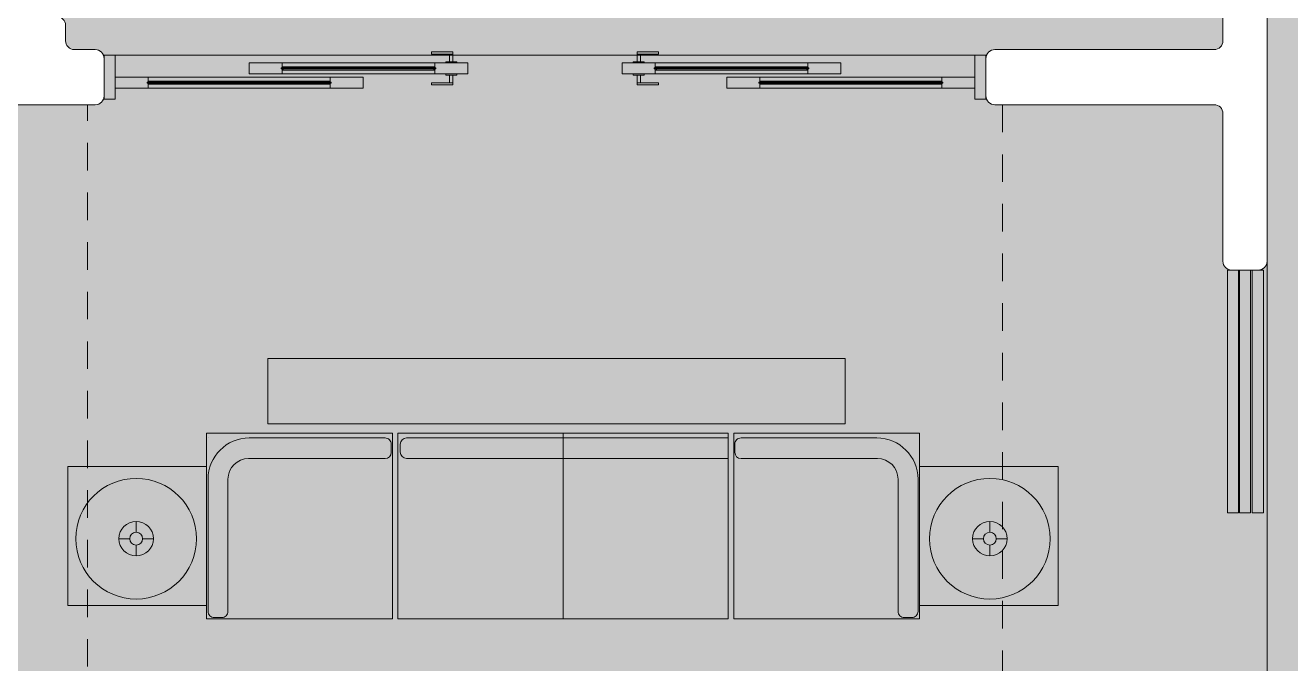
# Model space of a CAD drawing. Header units: metres. Extents: x 8 to 2416, y -346 to 476.
# Drawn here: x 142.78 to 148.52, y -179.38 to -176.48 of the extents above; entities that cross this region are included whole.
import ezdxf

# ---------------------------------------------------------------- set-up
doc = ezdxf.new("R2010")
doc.units = ezdxf.units.M
doc.linetypes.add('0', pattern=[0])
doc.linetypes.add('HIDDEN2', pattern=[0.1875, 0.125, -0.0625])
doc.layers.get('0').update_dxf_attribs({"color": 250, "linetype": '0', "lineweight": 20})
for name, color, linetype, lineweight in [('A-DOOR', 35, 'Continuous', 5), ('A-WALL', 250, 'Continuous', 20), ('baños', 140, 'Continuous', 0), ('MOBILIARIOS', 252, 'Continuous', 0), ('piscina', 131, 'Continuous', 0), ('piso', 253, 'Continuous', 0), ('SE-3', 253, 'Continuous', 5)]:
    doc.layers.add(name, color=color, linetype=linetype, lineweight=lineweight)
doc.layers.add('hatch piso', color=253, linetype='Continuous', lineweight=0, transparency=0.7)
doc.layers.add('Techos 1', color=7, linetype='HIDDEN2', lineweight=9, true_color=0x42391a)

# ---------------------------------------------------------------- blocks, each defined once
blk = doc.blocks.new('PL BASE 1N NASAS 09')
at = {"layer": 'A-DOOR'}
for p, q in [((-97.08857140515765, -41.0700416259257), (-97.08857140515765, -41.10512521052774)), ((-97.08856642027689, -41.07004162592589), (-97.08856642027689, -41.10512521052792)), ((-97.07357140506916, -41.10512521052632), (-97.07357140506916, -41.06038562719291)), ((-97.0735664201884, -41.1051252105265), (-97.0735664201884, -41.06038562719309)), ((-96.23857106241292, -41.10512521052632), (-96.23857106241292, -41.06038562719291)), ((-96.23856607753216, -41.1051252105265), (-96.23856607753216, -41.06038562719309)), ((-96.22357106232442, -41.0700416259257), (-96.22357106232442, -41.10512521052774)), ((-96.22356607744366, -41.07004162592589), (-96.22356607744366, -41.10512521052792)), ((-97.99843726149192, -41.11012516419091), (-97.99843726736657, -41.16012516419087)), ((-97.84843690153576, -41.1101251158283), (-97.99843726149192, -41.11012516419091)), ((-97.848431916655, -41.11012511582849), (-97.99843227661115, -41.1101251641911)), ((-97.99843227661115, -41.1101251641911), (-97.99843228248581, -41.16012516419105)), ((-97.85343690147334, -41.13262511696225), (-97.85343690147334, -41.13762511696225)), ((-97.85343690141377, -41.13262511696225), (-97.15107159082267, -41.13262511696225)), ((-97.85343690141377, -41.13762511696225), (-97.15107159082267, -41.13762511696225)), ((-97.85343191659258, -41.13262511696244), (-97.85343191659258, -41.13762511696243)), ((-97.85343191653301, -41.13262511696244), (-97.1510666059419, -41.13262511696244)), ((-97.85343191653301, -41.13762511696243), (-97.1510666059419, -41.13762511696243)), ((-97.84843726149194, -41.1101251158283), (-97.12989677814763, -41.11012515028292)), ((-97.8484369014734, -41.13762511696225), (-97.84843690741042, -41.16012511582837)), ((-97.8484369014734, -41.13262511696225), (-97.8484369014734, -41.1101251158283)), ((-97.84343690147335, -41.12786291153898), (-97.84843690147335, -41.12786291153898)), ((-97.84343690147335, -41.14238732238552), (-97.84843690147335, -41.14238732238552)), ((-97.84843227661118, -41.11012511582849), (-97.12989179326686, -41.1101251502831)), ((-97.84843191659265, -41.13262511696244), (-97.84843191659265, -41.11012511582849)), ((-97.84343191659259, -41.12786291153916), (-97.84843191659259, -41.12786291153916)), ((-97.84843191659265, -41.13762511696243), (-97.84843192252966, -41.16012511582856)), ((-97.84343191659259, -41.14238732238571), (-97.84843191659259, -41.14238732238571)), ((-97.843436907348, -41.14238732182937), (-97.16107159082266, -41.14238737104679)), ((-97.84343690147335, -41.12786291153898), (-97.84343690147335, -41.13262511696225)), ((-97.16107159082266, -41.12786296017466), (-97.84343690147335, -41.12786291153898)), ((-97.84343690147335, -41.14238732238552), (-97.84343690147335, -41.13762511696225)), ((-97.84343191659259, -41.12786291153916), (-97.84343191659259, -41.13262511696244)), ((-97.1610666059419, -41.12786296017484), (-97.84343191659259, -41.12786291153916)), ((-97.84343191659259, -41.14238732238571), (-97.84343191659259, -41.13762511696243)), ((-97.84343192246725, -41.14238732182955), (-97.1610666059419, -41.14238737104697)), ((-97.16107159082266, -41.12786291153898), (-97.15607159082266, -41.12786291153898)), ((-97.16107159082266, -41.12786291153898), (-97.16107159082266, -41.13262511696225)), ((-97.16107159082266, -41.14238732238552), (-97.16107159082266, -41.13762511696225)), ((-97.16107159082266, -41.14238732238552), (-97.15607159082266, -41.14238732238552)), ((-97.1610666059419, -41.12786291153916), (-97.1560666059419, -41.12786291153916)), ((-97.1610666059419, -41.12786291153916), (-97.1610666059419, -41.13262511696244)), ((-97.1610666059419, -41.14238732238571), (-97.1610666059419, -41.13762511696243)), ((-97.1610666059419, -41.14238732238571), (-97.1560666059419, -41.14238732238571)), ((-97.15607159076025, -41.1101251158283), (-97.0060712308041, -41.11012516419091)), ((-97.1560715908226, -41.13262511696225), (-97.1560715908226, -41.1101251158283)), ((-97.1560715908226, -41.13762511696225), (-97.1560715848856, -41.16012511582837)), ((-97.15606660587949, -41.11012511582849), (-97.00606624592334, -41.1101251641911)), ((-97.15606660594185, -41.13262511696244), (-97.15606660594185, -41.11012511582849)), ((-97.15606660594185, -41.13762511696243), (-97.15606660000483, -41.16012511582856)), ((-97.15107159082267, -41.13262511696225), (-97.15107159082267, -41.13762511696225)), ((-97.1510666059419, -41.13262511696244), (-97.1510666059419, -41.13762511696243)), ((-97.0060712366787, -41.16012516778883), (-97.00607123080404, -41.11012518273733)), ((-97.0060712308041, -41.11012516419091), (-97.00607122492944, -41.16012516419087)), ((-97.00606624592334, -41.1101251641911), (-97.00606624004868, -41.16012516419105)), ((-97.00606625179793, -41.16012516778901), (-97.00606624592328, -41.11012518273751)), ((-96.15607087672183, -41.1101251158283), (-96.30607123667798, -41.11012516419091)), ((-96.30607123667798, -41.11012516419091), (-96.30607124255263, -41.16012516419087)), ((-96.30607123080338, -41.16012516778883), (-96.30607123667804, -41.11012518273733)), ((-96.30606625179722, -41.1101251641911), (-96.30606625767187, -41.16012516419105)), ((-96.15606589184107, -41.11012511582849), (-96.30606625179722, -41.1101251641911)), ((-96.30606624592262, -41.16012516778901), (-96.30606625179728, -41.11012518273751)), ((-95.46370520599014, -41.1101251158283), (-96.18224568933445, -41.11012515028292)), ((-95.46370022110938, -41.11012511582849), (-96.18224070445369, -41.1101251502831)), ((-95.4587055660683, -41.13262511696225), (-96.16107087665941, -41.13262511696225)), ((-96.16107087665941, -41.13262511696225), (-96.16107087665941, -41.13762511696225)), ((-95.4587055660683, -41.13762511696225), (-96.16107087665941, -41.13762511696225)), ((-95.45870058118754, -41.13262511696244), (-96.16106589177865, -41.13262511696244)), ((-96.16106589177865, -41.13262511696244), (-96.16106589177865, -41.13762511696243)), ((-95.45870058118754, -41.13762511696243), (-96.16106589177865, -41.13762511696243)), ((-96.15607087665947, -41.13262511696225), (-96.15607087665947, -41.1101251158283)), ((-96.15107087665942, -41.12786291153898), (-96.15607087665941, -41.12786291153898)), ((-96.15607087665947, -41.13762511696225), (-96.15607088259648, -41.16012511582837)), ((-96.15107087665942, -41.14238732238552), (-96.15607087665941, -41.14238732238552)), ((-96.15606589177871, -41.13762511696243), (-96.15606589771572, -41.16012511582856)), ((-96.15606589177871, -41.13262511696244), (-96.15606589177871, -41.11012511582849)), ((-96.15106589177866, -41.12786291153916), (-96.15606589177865, -41.12786291153916)), ((-96.15106589177866, -41.14238732238571), (-96.15606589177865, -41.14238732238571)), ((-96.15107087665942, -41.12786296017466), (-95.46870556600872, -41.12786291153898)), ((-96.15107087665942, -41.12786291153898), (-96.15107087665942, -41.13262511696225)), ((-96.15107087665942, -41.14238732238552), (-96.15107087665942, -41.13762511696225)), ((-95.46870556013407, -41.14238732182937), (-96.15107087665942, -41.14238737104679)), ((-96.15106589177866, -41.12786296017484), (-95.46870058112796, -41.12786291153916)), ((-96.15106589177866, -41.12786291153916), (-96.15106589177866, -41.13262511696244)), ((-96.15106589177866, -41.14238732238571), (-96.15106589177866, -41.13762511696243)), ((-95.46870057525331, -41.14238732182955), (-96.15106589177866, -41.14238737104697)), ((-95.46870556600872, -41.12786291153898), (-95.46370556600873, -41.12786291153898)), ((-95.46870556600872, -41.12786291153898), (-95.46870556600872, -41.13262511696225)), ((-95.46870556600872, -41.14238732238552), (-95.46870556600872, -41.13762511696225)), ((-95.46870556600872, -41.14238732238552), (-95.46370556600873, -41.14238732238552)), ((-95.46870058112796, -41.12786291153916), (-95.46370058112797, -41.12786291153916)), ((-95.46870058112796, -41.12786291153916), (-95.46870058112796, -41.13262511696244)), ((-95.46870058112796, -41.14238732238571), (-95.46870058112796, -41.13762511696243)), ((-95.46870058112796, -41.14238732238571), (-95.46370058112797, -41.14238732238571)), ((-95.46370556594631, -41.1101251158283), (-95.31370520599016, -41.11012516419091)), ((-95.46370556600867, -41.13262511696225), (-95.46370556600867, -41.1101251158283)), ((-95.46370556600867, -41.13762511696225), (-95.46370556007166, -41.16012511582837)), ((-95.46370058106555, -41.11012511582849), (-95.3137002211094, -41.1101251641911)), ((-95.46370058112791, -41.13262511696244), (-95.46370058112791, -41.11012511582849)), ((-95.46370058112791, -41.13762511696243), (-95.4637005751909, -41.16012511582856)), ((-95.45870556600873, -41.13262511696225), (-95.45870556600873, -41.13762511696225)), ((-95.45870058112797, -41.13262511696244), (-95.45870058112797, -41.13762511696243)), ((-95.31370520599016, -41.11012516419091), (-95.3137052001155, -41.16012516419087)), ((-95.3137002211094, -41.1101251641911), (-95.31370021523475, -41.16012516419105)), ((-98.60607123374139, -41.17472551138294), (-98.60607123961604, -41.22472551138289)), ((-98.45607087378524, -41.17472546302033), (-98.60607123374139, -41.17472551138294)), ((-98.45606588890448, -41.17472546302051), (-98.60606624886063, -41.17472551138312)), ((-98.60606624886063, -41.17472551138312), (-98.60606625473528, -41.22472551138308)), ((-98.46107087372282, -41.19722546415428), (-98.46107087372282, -41.20222546415427)), ((-98.46107087366325, -41.19722546415428), (-97.62607141378187, -41.19722546415428)), ((-98.46107087366325, -41.20222546415427), (-97.62607141378187, -41.20222546415427)), ((-98.46106588884206, -41.19722546415446), (-98.46106588884206, -41.20222546415446)), ((-98.46106588878249, -41.19722546415446), (-97.62606642890111, -41.19722546415446)), ((-98.46106588878249, -41.20222546415446), (-97.62606642890111, -41.20222546415446)), ((-98.45607123374141, -41.17472546302033), (-97.60489660110683, -41.17472549747495)), ((-98.45607087372288, -41.20222546415427), (-98.45607087965989, -41.2247254630204)), ((-98.45607087372288, -41.19722546415428), (-98.45607087372288, -41.17472546302033)), ((-98.45107087372283, -41.192463258731), (-98.45607087372282, -41.192463258731)), ((-98.45107087372283, -41.20698766957755), (-98.45607087372282, -41.20698766957755)), ((-98.45606624886065, -41.17472546302051), (-97.60489161622607, -41.17472549747513)), ((-98.45606588884212, -41.19722546415446), (-98.45606588884212, -41.17472546302051)), ((-98.45106588884207, -41.19246325873119), (-98.45606588884206, -41.19246325873119)), ((-98.45606588884212, -41.20222546415446), (-98.45606589477913, -41.22472546302058)), ((-98.45106588884207, -41.20698766957774), (-98.45606588884206, -41.20698766957774)), ((-98.45107087959748, -41.20698766902139), (-97.63607141378186, -41.20698771823881)), ((-98.45107087372283, -41.192463258731), (-98.45107087372283, -41.19722546415428)), ((-97.63607141378186, -41.19246330736669), (-98.45107087372283, -41.192463258731)), ((-98.45107087372283, -41.20698766957755), (-98.45107087372283, -41.20222546415427)), ((-98.45106588884207, -41.19246325873119), (-98.45106588884207, -41.19722546415446)), ((-97.6360664289011, -41.19246330736687), (-98.45106588884207, -41.19246325873119)), ((-98.45106588884207, -41.20698766957774), (-98.45106588884207, -41.20222546415446)), ((-98.45106589471672, -41.20698766902158), (-97.6360664289011, -41.206987718239)), ((-97.99843726736657, -41.16012516419087), (-97.84843690741042, -41.16012511582837)), ((-97.99843228248581, -41.16012516419105), (-97.84843192252966, -41.16012511582856)), ((-97.84843690741042, -41.16012512471959), (-97.1298964240661, -41.16012515898856)), ((-97.84843192252966, -41.16012512471978), (-97.12989143918534, -41.16012515898874)), ((-97.63607141378186, -41.192463258731), (-97.63107141378187, -41.192463258731)), ((-97.63607141378186, -41.192463258731), (-97.63607141378186, -41.19722546415428)), ((-97.63607141378186, -41.20698766957755), (-97.63607141378186, -41.20222546415427)), ((-97.63607141378186, -41.20698766957755), (-97.63107141378187, -41.20698766957755)), ((-97.6360664289011, -41.19246325873119), (-97.63106642890111, -41.19246325873119)), ((-97.6360664289011, -41.19246325873119), (-97.6360664289011, -41.19722546415446)), ((-97.6360664289011, -41.20698766957774), (-97.6360664289011, -41.20222546415446)), ((-97.6360664289011, -41.20698766957774), (-97.63106642890111, -41.20698766957774)), ((-97.63107141371945, -41.17472546302033), (-97.4810710537633, -41.17472551138294)), ((-97.63107141378181, -41.19722546415428), (-97.63107141378181, -41.17472546302033)), ((-97.63107141378181, -41.20222546415427), (-97.6310714078448, -41.2247254630204)), ((-97.6310664288387, -41.17472546302051), (-97.48106606888254, -41.17472551138312)), ((-97.63106642890105, -41.19722546415446), (-97.63106642890105, -41.17472546302051)), ((-97.63106642890105, -41.20222546415446), (-97.63106642296404, -41.22472546302058)), ((-97.62607141378187, -41.19722546415428), (-97.62607141378187, -41.20222546415427)), ((-97.62606642890111, -41.19722546415446), (-97.62606642890111, -41.20222546415446)), ((-97.4810710596379, -41.22472551498085), (-97.48107105376324, -41.17472552992935)), ((-97.4810710537633, -41.17472551138294), (-97.48107104788865, -41.22472551138289)), ((-97.48106606888254, -41.17472551138312), (-97.48106606300789, -41.22472551138308)), ((-97.48106607475714, -41.22472551498104), (-97.48106606888248, -41.17472552992954)), ((-97.00607122492944, -41.16012516419087), (-97.1560715848856, -41.16012511582837)), ((-97.00606624004868, -41.16012516419105), (-97.15606660000483, -41.16012511582856)), ((-97.08857140515765, -41.20020872460039), (-97.08857140515765, -41.16512513999842)), ((-97.08856642027689, -41.20020872460058), (-97.08856642027689, -41.1651251399986)), ((-97.07357140506916, -41.16512513999984), (-97.07357140506916, -41.20986472333319)), ((-97.0735664201884, -41.16512514000002), (-97.0735664201884, -41.20986472333338)), ((-96.30607124255263, -41.16012516419087), (-96.15607088259648, -41.16012511582837)), ((-96.30606625767187, -41.16012516419105), (-96.15606589771572, -41.16012511582856)), ((-96.23857106241292, -41.16512513999984), (-96.23857106241292, -41.20986472333319)), ((-96.23856607753216, -41.16512514000002), (-96.23856607753216, -41.20986472333338)), ((-96.22357106232442, -41.20020872460039), (-96.22357106232442, -41.16512513999842)), ((-96.22356607744366, -41.20020872460058), (-96.22356607744366, -41.1651251399986)), ((-95.46370556007166, -41.16012512471959), (-96.18224604341597, -41.16012515898856)), ((-95.4637005751909, -41.16012512471978), (-96.18224105853521, -41.16012515898874)), ((-95.83107141371877, -41.17472551138294), (-95.83107141959343, -41.22472551138289)), ((-95.68107105376262, -41.17472546302033), (-95.83107141371877, -41.17472551138294)), ((-95.83107140784418, -41.22472551498085), (-95.83107141371883, -41.17472552992935)), ((-95.68106606888186, -41.17472546302051), (-95.83106642883801, -41.17472551138312)), ((-95.83106642883801, -41.17472551138312), (-95.83106643471267, -41.22472551138308)), ((-95.83106642296342, -41.22472551498104), (-95.83106642883807, -41.17472552992954)), ((-94.85607123374066, -41.17472546302033), (-95.70724586637525, -41.17472549747495)), ((-94.8560662488599, -41.17472546302051), (-95.70724088149449, -41.17472549747513)), ((-94.85107159381883, -41.19722546415428), (-95.6860710537002, -41.19722546415428)), ((-95.6860710537002, -41.19722546415428), (-95.6860710537002, -41.20222546415427)), ((-94.85107159381883, -41.20222546415427), (-95.6860710537002, -41.20222546415427)), ((-94.85106660893807, -41.19722546415446), (-95.68606606881944, -41.19722546415446)), ((-95.68606606881944, -41.19722546415446), (-95.68606606881944, -41.20222546415446)), ((-94.85106660893807, -41.20222546415446), (-95.68606606881944, -41.20222546415446)), ((-95.68107105370026, -41.20222546415427), (-95.68107105963728, -41.2247254630204)), ((-95.68107105370026, -41.19722546415428), (-95.68107105370026, -41.17472546302033)), ((-95.67607105370021, -41.192463258731), (-95.68107105370021, -41.192463258731)), ((-95.67607105370021, -41.20698766957755), (-95.68107105370021, -41.20698766957755)), ((-95.6810660688195, -41.19722546415446), (-95.6810660688195, -41.17472546302051)), ((-95.67606606881945, -41.19246325873119), (-95.68106606881945, -41.19246325873119)), ((-95.6810660688195, -41.20222546415446), (-95.68106607475652, -41.22472546302058)), ((-95.67606606881945, -41.20698766957774), (-95.68106606881945, -41.20698766957774)), ((-95.67607105370021, -41.19246330736669), (-94.86107159375925, -41.192463258731)), ((-95.67607105370021, -41.192463258731), (-95.67607105370021, -41.19722546415428)), ((-95.67607105370021, -41.20698766957755), (-95.67607105370021, -41.20222546415427)), ((-94.8610715878846, -41.20698766902139), (-95.67607105370021, -41.20698771823881)), ((-95.67606606881945, -41.19246330736687), (-94.86106660887849, -41.19246325873119)), ((-95.67606606881945, -41.19246325873119), (-95.67606606881945, -41.19722546415446)), ((-95.67606606881945, -41.20698766957774), (-95.67606606881945, -41.20222546415446)), ((-94.86106660300383, -41.20698766902158), (-95.67606606881945, -41.206987718239)), ((-95.3137052001155, -41.16012516419087), (-95.46370556007166, -41.16012511582837)), ((-95.31370021523475, -41.16012516419105), (-95.4637005751909, -41.16012511582856)), ((-94.86107159375925, -41.192463258731), (-94.85607159375925, -41.192463258731)), ((-94.86107159375925, -41.192463258731), (-94.86107159375925, -41.19722546415428)), ((-94.86107159375925, -41.20698766957755), (-94.86107159375925, -41.20222546415427)), ((-94.86107159375925, -41.20698766957755), (-94.85607159375925, -41.20698766957755)), ((-94.86106660887849, -41.19246325873119), (-94.85606660887849, -41.19246325873119)), ((-94.86106660887849, -41.19246325873119), (-94.86106660887849, -41.19722546415446)), ((-94.86106660887849, -41.20698766957774), (-94.86106660887849, -41.20222546415446)), ((-94.86106660887849, -41.20698766957774), (-94.85606660887849, -41.20698766957774)), ((-94.85607159369684, -41.17472546302033), (-94.70607123374069, -41.17472551138294)), ((-94.8560715937592, -41.19722546415428), (-94.8560715937592, -41.17472546302033)), ((-94.8560715937592, -41.20222546415427), (-94.85607158782219, -41.2247254630204)), ((-94.85606660881608, -41.17472546302051), (-94.70606624885993, -41.17472551138312)), ((-94.85606660887844, -41.19722546415446), (-94.85606660887844, -41.17472546302051)), ((-94.85606660887844, -41.20222546415446), (-94.85606660294143, -41.22472546302058)), ((-94.85107159375926, -41.19722546415428), (-94.85107159375926, -41.20222546415427)), ((-94.8510666088785, -41.19722546415446), (-94.8510666088785, -41.20222546415446)), ((-94.70607123374069, -41.17472551138294), (-94.70607122786603, -41.22472551138289)), ((-94.70606624885993, -41.17472551138312), (-94.70606624298527, -41.22472551138308)), ((-98.60607123961604, -41.22472551138289), (-98.45607087965989, -41.2247254630204)), ((-98.60606625473528, -41.22472551138308), (-98.45606589477913, -41.22472546302058)), ((-98.45607087965989, -41.22472547191162), (-97.60489624702531, -41.22472550618058)), ((-98.45606589477913, -41.2247254719118), (-97.60489126214455, -41.22472550618077)), ((-97.48107104788865, -41.22472551138289), (-97.6310714078448, -41.2247254630204)), ((-97.48106606300789, -41.22472551138308), (-97.63106642296404, -41.22472546302058)), ((-95.83107141959343, -41.22472551138289), (-95.68107105963728, -41.2247254630204)), ((-95.83106643471267, -41.22472551138308), (-95.68106607475652, -41.22472546302058)), ((-94.85607158782219, -41.22472547191162), (-95.70724622045677, -41.22472550618058)), ((-94.85606660294143, -41.2247254719118), (-95.707241235576, -41.22472550618077)), ((-94.70607122786603, -41.22472551138289), (-94.85607158782219, -41.2247254630204)), ((-94.70606624298527, -41.22472551138308), (-94.85606660294143, -41.22472546302058))]:
    blk.add_line(p, q, dxfattribs=at)
for points in [[(-98.60607123374139, -41.27471880320606), (-98.6560712337414, -41.27471880320606), (-98.6560712337414, -41.07471880320613), (-98.60607123374139, -41.07471880320613)], [(-98.60606624886063, -41.27471880320625), (-98.65606624886064, -41.27471880320625), (-98.65606624886064, -41.07471880320632), (-98.60606624886063, -41.07471880320632)], [(-94.70607123374069, -41.27471880320606), (-94.65607123374068, -41.27471880320606), (-94.65607123374068, -41.07471880320613), (-94.70607123374069, -41.07471880320613)], [(-94.70606624885993, -41.27471880320625), (-94.65606624885991, -41.27471880320625), (-94.65606624885991, -41.07471880320632), (-94.70606624885993, -41.07471880320632)], [(-93.56079019983717, -42.04971909964002), (-93.51079019983722, -42.04971909964002), (-93.51079019983722, -43.14971909964004), (-93.56079019983717, -43.14971909964004)], [(-93.50577833881202, -42.04971909964002), (-93.45577833881195, -42.04971909964002), (-93.45577833881195, -43.14971909964004), (-93.50577833881202, -43.14971909964004)], [(-93.4477316000811, -42.04971909964002), (-93.39773160008103, -42.04971909964002), (-93.39773160008103, -43.14971909964004), (-93.4477316000811, -43.14971909964004)]]:
    blk.add_lwpolyline(points, close=True, dxfattribs=at)
at = {"layer": 'A-DOOR', "color": 7}
for points in [[(-97.07357140506961, -41.06038562719274), (-97.07357140506961, -41.07002210734938), (-97.17088655587888, -41.07002210734938), (-97.17088655587888, -41.06038562719274)], [(-97.07356642018885, -41.06038562719292), (-97.07356642018885, -41.07002210734957), (-97.17088157099812, -41.07002210734957), (-97.17088157099812, -41.06038562719292)], [(-96.23857106241246, -41.06038562719274), (-96.23857106241246, -41.07002210734938), (-96.1412559116032, -41.07002210734938), (-96.1412559116032, -41.06038562719274)], [(-96.2385660775317, -41.06038562719292), (-96.2385660775317, -41.07002210734957), (-96.14125092672244, -41.07002210734957), (-96.14125092672244, -41.06038562719292)], [(-97.05633182157418, -41.11012521051654), (-97.10581098824086, -41.11012521051654), (-97.10581098824291, -41.10512521051933), (-97.05633182157622, -41.10512521051933)], [(-97.05632683669342, -41.11012521051672), (-97.1058060033601, -41.11012521051672), (-97.10580600336215, -41.10512521051951), (-97.05632683669546, -41.10512521051951)], [(-96.2558106459079, -41.11012521051654), (-96.20633147924121, -41.11012521051654), (-96.20633147923917, -41.10512521051933), (-96.25581064590585, -41.10512521051933)], [(-96.25580566102714, -41.11012521051672), (-96.20632649436045, -41.11012521051672), (-96.20632649435841, -41.10512521051951), (-96.2558056610251, -41.10512521051951)], [(-97.07357140506961, -41.20986472333336), (-97.07357140506961, -41.20022824317672), (-97.17088655587888, -41.20022824317672), (-97.17088655587888, -41.20986472333336)], [(-97.07356642018885, -41.20986472333355), (-97.07356642018885, -41.2002282431769), (-97.17088157099812, -41.2002282431769), (-97.17088157099812, -41.20986472333355)], [(-97.05633182157418, -41.16012514000962), (-97.10581098824086, -41.16012514000962), (-97.10581098824291, -41.16512514000683), (-97.05633182157622, -41.16512514000683)], [(-97.05632683669342, -41.1601251400098), (-97.1058060033601, -41.1601251400098), (-97.10580600336215, -41.16512514000701), (-97.05632683669546, -41.16512514000701)], [(-96.2558106459079, -41.16012514000962), (-96.20633147924121, -41.16012514000962), (-96.20633147923917, -41.16512514000683), (-96.25581064590585, -41.16512514000683)], [(-96.25580566102714, -41.1601251400098), (-96.20632649436045, -41.1601251400098), (-96.20632649435841, -41.16512514000701), (-96.2558056610251, -41.16512514000701)], [(-96.23857106241246, -41.20986472333336), (-96.23857106241246, -41.20022824317672), (-96.1412559116032, -41.20022824317672), (-96.1412559116032, -41.20986472333336)], [(-96.2385660775317, -41.20986472333355), (-96.2385660775317, -41.2002282431769), (-96.14125092672244, -41.2002282431769), (-96.14125092672244, -41.20986472333355)]]:
    blk.add_lwpolyline(points, close=True, dxfattribs=at)
at = {"layer": 'A-WALL'}
for p, q in [((-93.58107123374116, -40.0897188032535), (-93.58107123374145, -41.00971880320613)), ((-93.38107123374128, -40.0897188032535), (-93.38107123374107, -41.29971880325277)), ((-98.83107123374131, -40.93971880325302), (-98.83107123374134, -41.00971880325274)), ((-98.79107123374128, -41.04971880325275), (-98.69602235587763, -41.04971880325262)), ((-98.65602235587757, -41.08971880325262), (-98.65602235587757, -41.25971880325272)), ((-94.65611014184299, -41.08971880320608), (-94.65611014184299, -41.25971880325421)), ((-93.62107123374146, -41.04971880320612), (-94.61611014184298, -41.04971880320608)), ((-98.65602734075833, -41.11971880325266), (-98.65602734075833, -41.22971880325272)), ((-94.65611512672375, -41.11971880325266), (-94.65611512672375, -41.22971880325272)), ((-99.6910712337411, -41.29971880325272), (-98.69602235587757, -41.29971880325272)), ((-93.62107123374379, -41.29971880320467), (-94.61611014184099, -41.29971880325421)), ((-93.38107123374107, -41.29971880325277), (-93.38107123374107, -42.00971909964001)), ((-93.5810712337418, -41.33971880320463), (-93.58107123374114, -42.00971909964007)), ((-93.54107123374114, -42.04971909964001), (-93.42107123374107, -42.04971909964001))]:
    blk.add_line(p, q, dxfattribs=at)
at = {"layer": 'A-WALL', "transparency": 33554684}
blk.add_line((-93.51107123374118, -42.04971880320613), (-93.45107123374106, -42.04971880320613), dxfattribs=at)
at = {"layer": 'A-WALL'}
for centre, start, end in [((-98.87107123374132, -40.939718803253), 359.9999999999728, 90), ((-98.79107123374133, -41.00971880325275), 179.9999999999796, 270.0000000000814), ((-93.62107123374146, -41.00971880320612), 269.9999999999978, 359.999999999982), ((-98.69602235587757, -41.08971880325262), 0, 90.0000000000814), ((-94.61611014184298, -41.08971880320608), 89.99999999999783, 180), ((-98.69602235587757, -41.25971880325272), 270, 0), ((-94.61611014184298, -41.25971880325421), 180, 270.0000000028527), ((-93.6210712337418, -41.33971880320467), 5.607954014356473e-11, 90.00000000285252), ((-93.54107123374114, -42.00971909964002), 180.000000000056, 270.0000000000068), ((-93.42107123374107, -42.00971909964001), 270.0000000000045, 0)]:
    blk.add_arc(centre, 0.04, start, end, dxfattribs=at)
at = {"layer": 'piscina', "const_width": 0.004}
for points in [[(-97.85343690147334, -41.13512511696231), (-97.15107159082267, -41.13512513346702)], [(-97.85343191659258, -41.13512511696249), (-97.1510666059419, -41.13512513346721)], [(-95.45870556600873, -41.13512511696231), (-96.16107087665941, -41.13512513346702)], [(-95.45870058112797, -41.13512511696249), (-96.16106589177865, -41.13512513346721)], [(-98.46107087372282, -41.19972546415433), (-97.62607141378187, -41.19972548065905)], [(-98.46106588884206, -41.19972546415452), (-97.62606642890111, -41.19972548065923)], [(-94.85107159375926, -41.19972546415433), (-95.6860710537002, -41.19972548065905)], [(-94.8510666088785, -41.19972546415452), (-95.68606606881944, -41.19972548065923)]]:
    blk.add_lwpolyline(points, dxfattribs=at)
at = {"layer": 'piso'}
for p, q in [((-98.6560712337414, -41.07471880320613), (-94.65607123374068, -41.07471880320613)), ((-98.65606624886064, -41.07471880320632), (-94.65606624885991, -41.07471880320632)), ((-93.38107123374107, -42.00971909964001), (-93.3810712337413, -48.48971880321707))]:
    blk.add_line(p, q, dxfattribs=at)
at = {"layer": 'Techos 1'}
for p, q in [((-98.7310712337413, -45.19773139854667), (-98.73107123374139, -41.29971880325272)), ((-94.58107123374104, -41.29971880325277), (-94.58107123374099, -45.20557172373762))]:
    blk.add_line(p, q, dxfattribs=at)
blk = doc.blocks.new('A$Ce5805d30')
at = {"layer": 'MOBILIARIOS'}
for p, q in [((0.5483206930186668, 0.5483204682521006, -0.3418091343978371), (2.472166329425818e-07, 0.5483204682521006, -0.3418091343978371)), ((2.472166329425818e-07, 0.5483204682521006, -0.3418091343978371), (2.472166329425818e-07, 2.245006669454597e-08, -0.3418091343978371)), ((0.5483206930186668, 2.245006669454597e-08, -0.3418091343978371), (0.5483206930186668, 0.5483204682521006, -0.3418091343978371)), ((0.263453916512816, 0.2954363413168153, -0.3418091343978371), (0.263453916512816, 0.3379780323409136, -0.3418091343978371)), ((0.2379289018983286, 0.2699113267023279, -0.3418091343978371), (0.1953872108742303, 0.2699113267023279, -0.3418091343978371)), ((0.288978931127275, 0.2699113267023279, -0.3418091343978371), (0.3315206221514018, 0.2699113267023279, -0.3418091343978371)), ((0.263453916512816, 0.2443863120878689, -0.3418091343978371), (0.263453916512816, 0.2018446210637563, -0.3418091343978371)), ((2.472166329425818e-07, 2.245006669454597e-08, -0.3418091343978371), (0.5483206930186668, 2.245006669454597e-08, -0.3418091343978371))]:
    blk.add_line(p, q, dxfattribs=at)
for radius in [0.238233469735058, 0.06806670563858801, 0.0255250146144705]:
    blk.add_circle((0.263453916512816, 0.2699113267023279, -0.3418091343978371), radius, dxfattribs=at)
blk = doc.blocks.new('PL MUEBLES 1N NASAS 09')
at = {"layer": 'hatch piso'}
h = blk.add_hatch(dxfattribs=at)
h.set_pattern_fill('AR-BRSTD', color=256, scale=0.002, angle=-90.00000000000001)
h.set_pattern_definition([(270, (32.50438192473212, 232.0100725299642), (0.1354836, -2.178742458197296e-17), []), (0, (32.50438192473212, 232.0100725299642), (0.1354836, 0.2032), [0.1354836, -0.1354836])])
h.paths.add_polyline_path([(77.64229406997623, 53.25491652137001), (75.08047333544067, 53.25491652137001), (75.08047333544044, 47.44807486002907), (74.08047333542248, 47.44807486007264), (74.08047333544073, 53.25357486007555), (64.20552944245787, 53.25357486007555), (64.20552944245782, 52.9535748600422), (68.88047333544063, 52.95357486001596), (68.880473335447, 32.95357486002914), (64.20554418686284, 32.95357486002335), (64.20554418684607, 32.65357486003462), (74.0804733354226, 32.65357486001759), (74.08047333542282, 38.4589972278072), (75.08047333544067, 38.45899722776363), (75.08047333544044, 32.65491652136998), (77.64229406997623, 32.65491652136998)])
h.paths.add_polyline_path([(72.26297461204848, 46.10878603823181), (72.26297461204848, 45.65878603823199), (72.68813298355411, 45.65878603823199), (72.68813298355411, 44.65878603823199), (70.08813298355398, 44.65878603823199), (70.08813298355398, 45.65878603823199), (70.50487204015616, 45.65878603823199), (70.50487204015616, 46.10878603823181)], flags=16)
h.paths.add_polyline_path([(70.19505878956664, 48.59953696519079), (70.19505878956664, 49.59953696519079), (71.89505878956669, 49.59953696519079), (71.89505878956669, 48.59953696519079)], flags=16)
edge = h.paths.add_edge_path(flags=16)
edge.add_arc((73.38047333544063, 47.14807486002934), 0.1000000000000227, 90, 180, ccw=False)
edge.add_line((73.38047333544063, 47.24807486002936), (73.78047333544049, 47.24807486002936))
edge.add_arc((73.78047333544055, 47.14807486002928), 0.1000000000000796, 3.26281224261038e-11, 90.00000000003263, ccw=False)
edge.add_line((73.88047333544063, 47.14807486002934), (73.8804733354406, 46.89807486002937))
edge.add_arc((73.78047333544062, 46.89807486002935), 0.0999999999999801, -90.00000000000819, 8.185452315956354e-12, ccw=False)
edge.add_line((73.7804733354406, 46.79807486002937), (73.38047333544051, 46.79807486002937))
edge.add_arc((73.38047333544048, 46.89807486002937), 0.09999999999999432, 180, 270.00000000001626, ccw=False)
edge.add_line((73.28047333544049, 46.89807486002937), (73.2804733354406, 47.14807486002934))
edge = h.paths.add_edge_path(flags=16)
edge.add_arc((71.0742145383112, 50.00336760197825), 0.25, 0, 360)
edge = h.paths.add_edge_path(flags=16)
edge.add_ellipse((71.53813297908363, 43.9233636517568), major_axis=(0.7999549386161108, 0.008490947165668672), ratio=0.4192585178968346, start_angle=0, end_angle=360)
h.paths.add_polyline_path([(72.68813298355411, 44.30739295435234), (73.48813298360068, 44.30739295435234), (73.48813298360068, 43.50739295430577), (72.68813298355411, 43.50739295430577)], flags=16)
h.paths.add_polyline_path([(70.08813298355398, 44.30739295435234), (70.08813298355398, 43.50739295430577), (69.28813298350741, 43.50739295430577), (69.28813298350741, 44.30739295435234)], flags=16)
h.paths.add_polyline_path([(70.19505878956664, 50.40719823876572), (70.19505878956664, 51.40719823876572), (71.89505878956669, 51.40719823876572), (71.89505878956669, 50.40719823876572)], flags=16)
edge = h.paths.add_edge_path(flags=16)
edge.add_ellipse((71.53813297908363, 41.98370843603601), major_axis=(0.7999549386161108, -0.008490947165668672), ratio=0.4192585178968346, start_angle=0, end_angle=360, ccw=False)
h.paths.add_polyline_path([(72.68813298355411, 42.39967913348704), (73.48813298360068, 42.39967913348704), (73.48813298360068, 41.59967913344047), (72.68813298355411, 41.59967913344047)], flags=16)
h.paths.add_polyline_path([(70.08813298355398, 42.39967913348704), (70.08813298355398, 41.59967913344047), (69.28813298350741, 41.59967913344047), (69.28813298350741, 42.39967913348704)], flags=16)
edge = h.paths.add_edge_path(flags=16)
edge.add_line((73.28047333544072, 52.59594413940195), (73.28047333544063, 52.84594413940189))
edge.add_arc((73.38047333544061, 52.84594413940191), 0.0999999999999801, 89.99999999999193, 180.0000000000081, ccw=False)
edge.add_line((73.38047333544063, 52.94594413940189), (73.78047333544072, 52.94594413940189))
edge.add_arc((73.78047333544069, 52.84594413940195), 0.09999999999993747, -3.26281224261038e-11, 89.99999999998369, ccw=False)
edge.add_line((73.88047333544063, 52.84594413940189), (73.88047333544071, 52.59594413940195))
edge.add_arc((73.78047333544073, 52.59594413940194), 0.0999999999999801, -90.00000000000819, 8.185452315956354e-12, ccw=False)
edge.add_line((73.78047333544072, 52.49594413940196), (73.38047333544063, 52.49594413940196))
edge.add_arc((73.38047333544066, 52.59594413940189), 0.09999999999993747, 179.9999999999674, 269.99999999998374, ccw=False)
h.paths.add_polyline_path([(72.68813298355411, 41.24828604956082), (72.68813298355411, 40.24828604956082), (72.26297461204848, 40.24828604956082), (72.26297461204848, 39.798286049561), (70.50487204015616, 39.798286049561), (70.50487204015616, 40.24828604956082), (70.08813298355398, 40.24828604956082), (70.08813298355398, 41.24828604956082)], flags=16)
edge = h.paths.add_edge_path(flags=16)
edge.add_line((73.38047333544051, 39.0989972277639), (73.7804733354406, 39.0989972277639))
edge.add_arc((73.78047333544063, 38.99899722776391), 0.09999999999999432, 0, 90.00000000001631, ccw=False)
edge.add_line((73.88047333544063, 38.99899722776391), (73.88047333544051, 38.74899722776394))
edge.add_arc((73.78047333544049, 38.74899722776394), 0.1000000000000227, -90, 0, ccw=False)
edge.add_line((73.78047333544049, 38.64899722776391), (73.38047333544063, 38.64899722776391))
edge.add_arc((73.38047333544057, 38.74899722776399), 0.1000000000000796, 180.0000000000326, 270.00000000003257, ccw=False)
edge.add_line((73.28047333544049, 38.74899722776394), (73.2804733354406, 38.99899722776391))
edge.add_arc((73.38047333544057, 38.99899722776394), 0.0999999999999659, 90.00000000003263, 180.0000000000163, ccw=False)
edge = h.paths.add_edge_path(flags=0)
edge.add_line((70.48365891830525, 36.79522317820329), (70.4398800839295, 36.82292017399391))
edge.add_line((70.4398800839295, 36.82292017399391), (70.4131478727083, 36.78066631164694))
edge.add_line((70.4131478727083, 36.78066631164694), (70.32864014801484, 36.83413073408965))
edge.add_arc((70.19497909190825, 36.62286142235588), 0.2499999999999819, 57.68021319181359, 237.6802131918136)
edge.add_line((70.06131803580166, 36.41159211062211), (70.14582576049537, 36.3581276881792))
edge.add_line((70.14582576049537, 36.3581276881792), (70.11909354927406, 36.3158738258324))
edge.add_line((70.11909354927406, 36.3158738258324), (70.1731394557655, 36.28168129270685))
edge.add_arc((71.25621804709692, 35.97743506840928), 1.124999999999911, 133.3709649465783, 164.3094841489595, ccw=False)
edge = h.paths.add_edge_path(flags=16)
edge.add_arc((70.00419201307986, 35.98652027748952), 0.2909391300207996, 89.2588743430332, 335.97933893623923, ccw=False)
edge.add_line((70.00795522989785, 36.27743506841023), (70.1079552298981, 36.2774350684102))
edge.add_line((70.1079552298981, 36.2774350684102), (70.1079552298981, 36.22743506841022))
edge.add_line((70.1079552298981, 36.22743506841022), (70.00795522989739, 36.22743506841022))
edge.add_arc((70.00795522989732, 35.97743506841022), 0.25, 89.99999999998371, 269.9999999999902)
edge.add_line((70.00795522989728, 35.72743506841022), (70.10795522989741, 35.72743506841022))
edge.add_line((70.10795522989741, 35.72743506841022), (70.10795522989719, 35.67743506841012))
edge.add_line((70.10795522989719, 35.67743506841012), (70.17985118550013, 35.67743506841003))
edge.add_line((70.17985118550013, 35.67743506841003), (70.11909354927406, 35.63899631098781))
edge.add_line((70.11909354927406, 35.63899631098781), (70.14582576049537, 35.59674244864101))
edge.add_line((70.14582576049537, 35.59674244864101), (70.06131803580149, 35.54327802619801))
edge.add_arc((70.19497909190824, 35.33200871446432), 0.2499999999999934, 122.3197868082271, 302.3197868081512)
edge.add_line((70.3286401480147, 35.12073940273046), (70.4131478727083, 35.17420382517327))
edge.add_line((70.4131478727083, 35.17420382517327), (70.4398800839295, 35.1319499628263))
edge.add_line((70.4398800839295, 35.1319499628263), (70.35537235923601, 35.07848554038364))
edge.add_arc((70.18980004316087, 35.32865709781886), 0.3000000000000866, 211.2742799023337, 303.49798923904575, ccw=False)
edge.add_arc((70.28470962891768, 34.84717721287504), 0.4790926908531943, -37.75931426553501, 137.1634994422355, ccw=False)
edge.add_arc((70.6181354084435, 34.76621458644701), 0.2171929796369701, 282.0494044415422, 481.7281917725827)
edge.add_line((70.5039157446194, 34.95094860821749), (70.54397861828869, 35.04257265611608))
edge.add_line((70.54397861828869, 35.04257265611608), (70.58979064223826, 35.02254121928166))
edge.add_line((70.58979064223826, 35.02254121928166), (70.54972776856889, 34.93091717138276))
edge.add_arc((70.78995102193791, 34.85629014508434), 0.2515480163176458, -29.977208623414526, 162.7422291662654, ccw=False)
edge.add_line((71.00784800806281, 34.73060280303662), (71.04791088173232, 34.82222685093558))
edge.add_line((71.04791088173232, 34.82222685093558), (71.09372290568177, 34.80219541410091))
edge.add_line((71.09372290568177, 34.80219541410091), (71.12252649154783, 34.86806939889908))
edge.add_line((71.12252649154783, 34.86806939889908), (71.1334043820147, 34.79700112235417))
edge.add_line((71.1334043820147, 34.79700112235417), (71.18282877310111, 34.80456614487588))
edge.add_line((71.18282877310111, 34.80456614487588), (71.19795881814392, 34.70571736270335))
edge.add_arc((71.44301081336786, 34.75706609966703), 0.2503740664505842, 5.569938851973177, 191.8346553073248, ccw=False)
edge.add_line((71.69220272900674, 34.78136758791845), (71.67707268396379, 34.88021637009109))
edge.add_line((71.67707268396379, 34.88021637009109), (71.72649707505019, 34.8877813926126))
edge.add_line((71.72649707505019, 34.8877813926126), (71.71561918458355, 34.95884966915656))
edge.add_line((71.71561918458355, 34.95884966915656), (71.76280808590553, 34.90460728698221))
edge.add_line((71.76280808590553, 34.90460728698221), (71.80053091865756, 34.93742478062785))
edge.add_line((71.80053091865756, 34.93742478062785), (71.86616590594875, 34.86197911512375))
edge.add_arc((72.07366298416885, 35.00436117733337), 0.2516499336557487, 47.586710559375774, 214.4574572161482, ccw=False)
edge.add_line((72.24339423346777, 35.19015405157879), (72.17775924617666, 35.26559971708247))
edge.add_line((72.17775924617666, 35.26559971708247), (72.21548207892869, 35.29841721072793))
edge.add_line((72.21548207892869, 35.29841721072793), (72.16120610725665, 35.36080599105202))
edge.add_line((72.16120610725665, 35.36080599105202), (72.23912736835058, 35.33311992811727))
edge.add_line((72.23912736835058, 35.33311992811727), (72.25586750521842, 35.38023434011251))
edge.add_line((72.25586750521842, 35.38023434011251), (72.35009632920836, 35.34675406637668))
edge.add_arc((72.42344946373964, 35.58600269563753), 0.2502410616760513, 67.92434522055379, 252.9545688689378, ccw=False)
edge.add_line((72.5174976978879, 35.81789818632751), (72.42326887389748, 35.85137846006347))
edge.add_line((72.42326887389748, 35.85137846006347), (72.44000901076555, 35.89849287205865))
edge.add_line((72.44000901076555, 35.89849287205865), (72.37226229730521, 35.92256383479929))
edge.add_line((72.37226229730521, 35.92256383479929), (72.44238290461084, 35.93844240095072))
edge.add_line((72.44238290461084, 35.93844240095072), (72.43134016512812, 35.98720773602298))
edge.add_line((72.43134016512812, 35.98720773602298), (72.52887083527327, 36.00929321498855))
edge.add_arc((72.44454272698913, 36.24652703388856), 0.2517759215585634, 95.9500134262143, 289.56847427955125, ccw=False)
edge.add_line((72.41844344044642, 36.49694656571191), (72.32091277030162, 36.47486108674644))
edge.add_line((72.32091277030162, 36.47486108674644), (72.30987003081913, 36.52362642181888))
edge.add_line((72.30987003081913, 36.52362642181888), (72.23974942351259, 36.50774785566722))
edge.add_line((72.23974942351259, 36.50774785566722), (72.2905173696027, 36.55865604834503))
edge.add_line((72.2905173696027, 36.55865604834503), (72.25511329697332, 36.59396258656756))
edge.add_line((72.25511329697332, 36.59396258656756), (72.3257263734188, 36.66477073182679))
edge.add_arc((72.14870601027216, 36.84130342293936), 0.2500000000000276, 315.0790306611175, 495.0790306611176)
edge.add_line((71.97168564712553, 37.01783611405193), (71.90107257068047, 36.94702796879307))
edge.add_line((71.90107257068047, 36.94702796879307), (71.8656684980511, 36.98233450701579))
edge.add_line((71.8656684980511, 36.98233450701579), (71.93628157449609, 37.05314265227432))
edge.add_arc((72.11193890494438, 36.94155232418589), 0.2081054998386675, -66.66126001738809, 147.5733142981679, ccw=False)
edge.add_arc((72.4600398191716, 37.86661616611086), 1.147321265390582, 197.4890942626398, 256.61195041888857, ccw=False)
edge.add_arc((71.34453005339905, 37.22257002107318), 0.3000000000000184, -4.056946773256527, 85.94305322670817, ccw=False)
edge.add_line((71.64377832119357, 37.20134564306127), (71.63670352852301, 37.10159622046302))
edge.add_line((71.63670352852301, 37.10159622046302), (71.58682881722387, 37.10513361679813))
edge.add_line((71.58682881722387, 37.10513361679813), (71.59390360989457, 37.20488303939655))
edge.add_arc((71.3445300533992, 37.22257002107347), 0.2499999999999791, 355.9430532266679, 535.9430532266679)
edge.add_line((71.09515649690383, 37.24025700275038), (71.08808170423293, 37.14050758015145))
edge.add_line((71.08808170423293, 37.14050758015145), (71.0382069929338, 37.14404497648678))
edge.add_line((71.0382069929338, 37.14404497648678), (71.03312050313633, 37.07232917590233))
edge.add_line((71.03312050313633, 37.07232917590233), (70.99907654134853, 37.1356540296149))
edge.add_line((70.99907654134853, 37.1356540296149), (70.9550373091119, 37.11197817643023))
edge.add_line((70.9550373091119, 37.11197817643023), (70.90768560274256, 37.20005664090368))
edge.add_arc((70.41794177396018, 37.58306046093398), 0.6217241703426248, 274.5528404303045, 321.9728396393702, ccw=False)
edge.add_line((70.46729328037719, 36.9632981090582), (70.5146449867463, 36.875219644585))
edge.add_line((70.5146449867463, 36.875219644585), (70.47060575450968, 36.85154379140064))
edge.add_line((70.47060575450968, 36.85154379140064), (70.42325404814054, 36.93962225587381))
edge.add_arc((70.68451263027005, 37.08708056613028), 0.3000000000000281, 117.21733312906969, 209.4410424654766, ccw=False)
edge.add_arc((71.72346180163836, 36.36551926102893), 1.536286398669192, 139.9591478279679, 198.8921358504717)
edge = h.paths.add_edge_path(flags=0)
edge.add_arc((71.25621804708152, 35.9774350684101), 0.6999999999999886, 0, 360)
edge = h.paths.add_edge_path(flags=16)
edge.add_line((73.38047333544063, 33.41112794839165), (73.78047333544049, 33.41112794839165))
edge.add_arc((73.78047333544055, 33.31112794839157), 0.1000000000000796, 3.26281224261038e-11, 90.00000000003263, ccw=False)
edge.add_line((73.88047333544063, 33.31112794839163), (73.88047333544051, 33.06112794839163))
edge.add_arc((73.78047333544049, 33.06112794839163), 0.1000000000000227, -90, 0, ccw=False)
edge.add_line((73.78047333544049, 32.96112794839161), (73.38047333544063, 32.96112794839161))
edge.add_arc((73.38047333544057, 33.06112794839169), 0.1000000000000796, 180.0000000000326, 270.00000000003257, ccw=False)
edge.add_line((73.28047333544049, 33.06112794839163), (73.2804733354406, 33.31112794839163))
edge.add_arc((73.38047333544063, 33.31112794839163), 0.1000000000000227, 90, 180, ccw=False)
at = {"layer": 'MOBILIARIOS'}
for p, q in [((65.68716417861668, 45.41491696406946), (65.68716417861668, 44.57264905053479)), ((66.4358467684255, 44.57264905053479), (66.4358467684255, 45.41491696406946)), ((64.07699021947502, 45.39268889593189), (64.07699021947502, 45.39268889593189)), ((64.26416086692728, 45.39268889593189), (64.87970063198128, 45.39268889593189)), ((64.90777622909917, 45.36461329881411), (64.90777622909917, 45.32717916932382)), ((66.4665521281342, 45.36461329881411), (66.4665521281342, 45.32717916932382)), ((67.11016749030608, 45.39268889593189), (66.49462772525197, 45.39268889593189)), ((64.87970063198128, 45.29910357220604), (64.2611045366022, 45.29910357220604)), ((66.49462772525197, 45.29910357220604), (67.11322382063116, 45.29910357220604)), ((64.07699021947502, 44.60603228348976), (64.07699021947502, 45.20551824847997)), ((64.16751921287613, 45.20551824847997), (64.16751921287613, 44.60603228348976)), ((67.20680914435712, 45.20551824847997), (67.20680914435712, 44.60603228348976)), ((67.29733813775823, 44.60603228348976), (67.29733813775823, 45.20551824847997)), ((64.13944361575835, 44.57795668637198), (64.10506581659291, 44.57795668637198)), ((67.2348847414749, 44.57795668637198), (67.26926254064045, 44.57795668637198))]:
    blk.add_line(p, q, dxfattribs=at)
for points in [[(64.34894802454477, 45.45603108747935), (66.96656994949939, 45.45603108747935), (66.96656994949939, 45.7535276342527), (64.34894802454477, 45.7535276342527)], [(64.07067272698117, 44.57264905053479), (64.91294064051607, 44.57264905053479), (64.91294064051607, 45.41491696406946), (64.07067272698117, 45.41491696406946)], [(67.3036556302522, 44.57264905053479), (66.4613877167173, 44.57264905053479), (66.4613877167173, 45.41491696406946), (67.3036556302522, 45.41491696406946)]]:
    blk.add_lwpolyline(points, close=True, dxfattribs=at)
blk.add_lwpolyline([(66.4358467684255, 45.41491696406946), (64.93848158880809, 45.41491696406946), (64.93848158880809, 44.57264905053479), (66.4358467684255, 44.57264905053479)], dxfattribs=at)
blk.add_lwpolyline([(66.4358467684255, 45.2997668895522), (64.97692370791373, 45.2997668895522, -0.414213562373095), (64.94884811079595, 45.3278424866702), (64.94884811079595, 45.36461329881411, -0.414213562373095), (64.97692370791373, 45.39268889593189), (66.4358467684255, 45.39268889593189)], format="xyb", dxfattribs=at)
for centre, radius, start, end in [((64.26416086692728, 45.20551824847997), 0.1871706474521943, 90, 180), ((64.87970063198128, 45.36461329881411), 0.02807559711780361, 359.9999999999479, 90), ((66.49462772525197, 45.36461329881411), 0.02807559711780361, 90, 180.000000000052), ((67.11016749030608, 45.20551824847997), 0.1871706474521943, 0, 90), ((64.2611045366022, 45.20551824847997), 0.09358532372609184, 90, 180), ((64.87970063198128, 45.32717916932382), 0.02807559711780361, 270, 0), ((66.49462772525197, 45.32717916932382), 0.02807559711780361, 180, 270), ((67.11322382063116, 45.20551824847997), 0.09358532372609184, 0, 90), ((64.10506581659291, 44.60603228348976), 0.02807559711780361, 179.9999999999479, 270), ((64.13944361575835, 44.60603228348976), 0.02807559711780361, 270, 5.211020790109826e-11), ((67.2348847414749, 44.60603228348976), 0.02807559711780361, 179.9999999999479, 270), ((67.26926254064045, 44.60603228348976), 0.02807559711780361, 270, 5.211020790109826e-11)]:
    blk.add_arc(centre, radius, start, end, dxfattribs=at)
at = {"layer": 'baños'}
blk.add_blockref('PL BASE 1N NASAS 09', (162.2615445691817, 88.20329366328178), dxfattribs=at)
at = {"layer": 'MOBILIARIOS', "yscale": 1.148053469821852, "zscale": 1.148053469821852}
for p, xscale, rotation in [((63.44117151082997, 44.63337826246647, 0.3924151627622406), -1.148053469821852, 270), ((67.93315684640334, 44.63337826246647, 0.3924151627622406), 1.148053469821852, 90.00000000000001)]:
    blk.add_blockref('A$Ce5805d30', p, dxfattribs=dict(at, xscale=xscale, rotation=rotation))

msp = doc.modelspace()

# ---------------------------------------------------------------- hatches: boundary and pattern name
at = {"layer": 'SE-3', "true_color": 0xffc78f, "transparency": 33554483}
h = msp.add_hatch(color=31, dxfattribs=at)
h.dxf.hatch_style = 1
edge = h.paths.add_edge_path()
edge.add_line((143.7421210798136, -170.7925323918492), (143.7416649727962, -170.4925323918493))
edge.add_line((143.7416649727962, -170.4925323918493), (153.6170649727964, -170.4925323919425))
edge.add_line((153.6170649727964, -170.4925323919425), (153.6170649727964, -176.2925323919425))
edge.add_line((153.6170649727964, -176.2925323919425), (154.6170649727962, -176.2925323919425))
edge.add_line((154.6170649727962, -176.2925323919425), (154.6170649727964, -170.4856907306016))
edge.add_line((154.6170649727964, -170.4856907306016), (157.1788857073319, -170.4856907306016))
edge.add_line((157.1788857073319, -170.4856907306016), (157.1788857073319, -191.0966130983363))
edge.add_line((157.1788857073319, -191.0966130983363), (154.6170649727962, -191.0966130983363))
edge.add_line((154.6170649727962, -191.0966130983363), (154.6170649727964, -185.2925323919426))
edge.add_line((154.6170649727964, -185.2925323919426), (153.6170649727964, -185.2925323919426))
edge.add_line((153.6170649727964, -185.2925323919426), (153.6170649727962, -191.0925323919426))
edge.add_line((153.6170649727962, -191.0925323919426), (143.7421358242102, -191.0925323919426))
edge.add_line((143.7421358242102, -191.0925323919426), (143.7421358242102, -190.7925323919426))
edge.add_line((143.7421358242102, -190.7925323919426), (148.3766527587502, -190.7925323919425))
edge.add_arc((148.3766527587503, -190.7525323919426), 0.03999999999990678, 269.9999999999185, 360.0000000001221)
edge.add_line((148.4166527587502, -190.7525323919425), (148.4170649727963, -170.8625323919426))
edge.add_arc((148.3470649727964, -170.8625323919425), 0.06999999999996476, 359.9999999999768, 450.0000000000232)
edge.add_line((148.3470649727963, -170.7925323919426), (143.7421210798136, -170.7925323918492))
h = msp.add_hatch(color=31, dxfattribs=at)
h.dxf.hatch_style = 1
edge = h.paths.add_edge_path()
edge.add_arc((148.1770649727983, -171.0325323919391), 0.03999999999632564, 359.999999994789, 450.0000000025648)
edge.add_line((148.1770649727965, -170.9925323919428), (147.2320649727965, -170.9925323919427))
edge.add_arc((147.232064972797, -170.9525323919422), 0.04000000000053205, 180.0000000003257, 269.9999999992672, ccw=False)
edge.add_line((147.1920649727965, -170.9525323919424), (147.1920649727965, -170.8325323919425))
edge.add_arc((147.2320649727965, -170.8325323919426), 0.04000000000002046, 90, 179.9999999999186, ccw=False)
edge.add_line((147.2320649727965, -170.7925323919425), (143.952661124094, -170.7925368346438))
edge.add_arc((143.9512829835188, -170.8340696093288), 0.04155563312573855, -11.015284104136413, 88.09950868545718, ccw=False)
edge.add_line((143.992073005995, -170.8420096792826), (143.9920530804223, -170.9535077116409))
edge.add_arc((143.9520649727965, -170.9525323919426), 0.04000000000003963, 270.0000000000407, 358.6028189726083, ccw=False)
edge.add_line((143.9520649727965, -170.9925323919427), (143.0070649727961, -170.9925323919425))
edge.add_arc((143.0070649727961, -171.0325323919425), 0.03999999999999204, 89.99999999995929, 180)
edge.add_line((142.9670649727961, -171.0325323919425), (142.9670649727961, -175.4525323919428))
edge.add_arc((142.9270649727961, -175.4525323919428), 0.04000000000002046, 274.15964229370377, 359.9999999999593, ccw=False)
edge.add_line((142.9299664006273, -175.4924270246212), (142.8050126771826, -175.4924797082821))
edge.add_arc((142.8070649727958, -175.4525323919433), 0.03999999999949056, 179.9999999993079, 267.0590117792732, ccw=False)
edge.add_line((142.7670649727963, -175.4525323919428), (142.7670649727961, -176.4425323919428))
edge.add_line((142.7670649727961, -176.4425323919428), (142.9289280145935, -176.4425758020575))
edge.add_arc((142.9270649727961, -176.4825323919428), 0.04000000000000582, 4.0813574742060155e-11, 87.3304234069904, ccw=False)
edge.add_line((142.9670649727961, -176.4825323919428), (142.9670649727961, -176.5525323919425))
edge.add_arc((143.0070649727961, -176.5525323919425), 0.03999999999999204, 179.9999999999593, 270.0000000000407)
edge.add_line((143.0070649727961, -176.5925323919425), (143.1021138506594, -176.5925323919424))
edge.add_arc((143.1021138506599, -176.6325323919424), 0.03999999999996362, -4.069988790433854e-11, 90.00000000069213, ccw=False)
edge.add_line((143.1421138506599, -176.6325323919424), (143.1421138506599, -176.8025323919425))
edge.add_arc((143.1021138506598, -176.8025323919425), 0.04000000000002046, 270, 359.9999999999186, ccw=False)
edge.add_line((143.1021138506598, -176.8425323919425), (147.1816376885989, -176.8425305064497))
edge.add_arc((147.182026064694, -176.8025323919444), 0.03999999999962469, 179.9999999994708, 269.4436834809396, ccw=False)
edge.add_line((147.1420260646944, -176.802532391944), (147.1420260646944, -176.6325323918959))
edge.add_arc((147.1820260646944, -176.6325323918959), 0.04000000000002046, 90.00000000085493, 179.9999999999186, ccw=False)
edge.add_line((147.1820260646938, -176.5925323918959), (148.1770649727959, -176.5925323918959))
edge.add_arc((148.1770649727959, -176.5525323918959), 0.04000000000002046, 270.0000000000814, 359.9999999999186)
edge.add_line((148.2170649727959, -176.552532391896), (148.2170649727963, -175.6325323919433))
edge.add_arc((148.2570649727963, -175.6325323919433), 0.03999999999999204, 90.64327949438461, 180.0000000000407, ccw=False)
edge.add_line((148.2566158884237, -175.5925349129824), (148.3770649727961, -175.592532391942))
edge.add_arc((148.3770649727938, -175.6325323919442), 0.04000000000226578, 1.3434942047751974e-09, 89.9999999967431, ccw=False)
edge.add_line((148.4170649727961, -175.6325323919433), (148.4170649727963, -171.952532391942))
edge.add_arc((148.3770649727963, -171.952532391942), 0.04000000000002046, 270, 359.9999999999593, ccw=False)
edge.add_line((148.3770649727963, -171.992532391942), (148.2561956129802, -171.992522943495))
edge.add_arc((148.2570649727976, -171.9525323919398), 0.04000000000229972, 180.0000000032569, 268.75463573184516, ccw=False)
edge.add_line((148.2170649727953, -171.952532391942), (148.2170649727946, -171.0325323919428))
h = msp.add_hatch(color=31, dxfattribs=at)
h.dxf.hatch_style = 1
edge = h.paths.add_edge_path()
edge.add_arc((148.1770649728442, -176.8825323918765), 0.03999999995286885, 359.999999905021, 450.0000000896052)
edge.add_line((148.1770649727817, -176.8425323919236), (142.1070649727963, -176.8425323919425))
edge.add_arc((142.1070649727963, -176.8825323919425), 0.03999999999999204, 90, 180)
edge.add_line((142.0670649727963, -176.8825323919425), (142.0670649727964, -177.5525326883289))
edge.add_arc((142.0269695340481, -177.5524931563049), 0.04009545823655381, 266.9734473454836, 359.94350935007606, ccw=False)
edge.add_line((142.0248525441034, -177.5925326883298), (141.9070649727963, -177.5925326883298))
edge.add_arc((141.9070649727987, -177.5525326883275), 0.0400000000022942, 180.0000000019134, 269.9999999967024, ccw=False)
edge.add_line((141.8670649727964, -177.5525326883289), (141.8670835995952, -184.0313118194874))
edge.add_line((141.8670835995952, -184.0313118194874), (141.9070649727957, -183.9925323918961))
edge.add_line((141.9070649727957, -183.9925323918961), (142.027512497232, -183.992534895451))
edge.add_arc((142.0270649727963, -184.0325323918962), 0.0400000000000074, 0, 89.35895509096741, ccw=False)
edge.add_line((142.0670649727963, -184.0325323918962), (142.0670649727962, -184.7025299009352))
edge.add_arc((142.1075632509854, -184.7023235194688), 0.04049880405144796, 180.2919799350472, 269.2950419585127)
edge.add_line((142.1070649727963, -184.7428192581143), (143.1021171718191, -184.7426125192437))
edge.add_arc((143.1021138506598, -184.7826125191059), 0.04000000000005141, 8.139977580867708e-11, 89.99524278970279, ccw=False)
edge.add_line((143.1421138506599, -184.7826125191059), (143.1421138506599, -184.9526765763046))
edge.add_arc((143.1021138506598, -184.9526765763046), 0.04000000000004889, 273.50946124258473, 359.9999999999593, ccw=False)
edge.add_line((143.1045623850812, -184.9926015644597), (147.1820293861341, -184.9926125183164))
edge.add_arc((147.1820260646944, -184.9526125184543), 0.04000000000001785, 180, 270.00475761191217, ccw=False)
edge.add_line((147.1420260646944, -184.9526125184543), (147.1420260646944, -184.7826125185286))
edge.add_arc((147.1820260646944, -184.7826125185287), 0.04000000000002046, 90.0047572278437, 179.9999999999593, ccw=False)
edge.add_line((147.1820227435229, -184.7426125186665), (148.1770682939836, -184.7425299007415))
edge.add_arc((148.177064972812, -184.7025299008794), 0.03999999999999559, 270.0047572278436, 360.0000000014248)
edge.add_line((148.217064972812, -184.7025299008784), (148.2170649727956, -184.0325323918834))
edge.add_arc((148.2570649727956, -184.0325323918834), 0.03999999999999204, 90.40163476694607, 180, ccw=False)
edge.add_line((148.256784581129, -183.9925333746391), (148.3754028535878, -183.9925323918952))
edge.add_arc((148.377009926016, -184.0325551930298), 0.04005505326980555, 0.032615315022326286, 92.29941497184319, ccw=False)
edge.add_line((148.4170649727961, -184.0325323919069), (148.4170649727963, -177.5525326883298))
edge.add_arc((148.3770649727963, -177.5525326883297), 0.04000000000007731, 270.0000000000814, 359.9999999999186, ccw=False)
edge.add_line((148.3770649727963, -177.5925326883298), (148.2566174481862, -177.592530184773))
edge.add_arc((148.2570649727902, -177.5525326883441), 0.03999999998563367, 179.9999999795223, 269.3589548497123, ccw=False)
edge.add_line((148.2170649728046, -177.5525326883298), (148.2170649727971, -176.8825323919428))

# ---------------------------------------------------------------- block references
msp.add_blockref('PL MUEBLES 1N NASAS 09', (79.53659163735571, -223.7461072519716))

doc.saveas('drawing.dxf')
